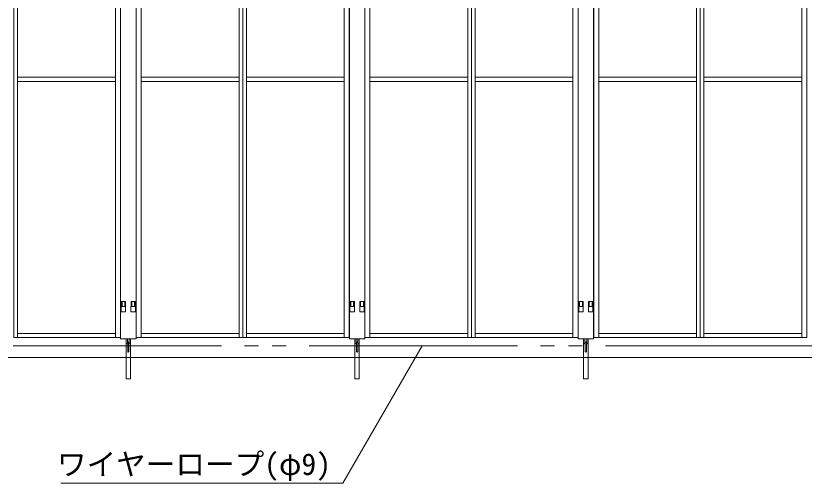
# Model space of a CAD drawing. Units: millimetres, scale not verified. Extents: x 2437 to 26587, y -17325 to 17325.
# Drawn here: x 6009 to 9077, y 4166 to 5983 of the extents above; entities that cross this region are included whole.
import ezdxf
from ezdxf.enums import TextEntityAlignment as Align

# ---------------------------------------------------------------- set-up
doc = ezdxf.new("R2010")
doc.units = ezdxf.units.MM
doc.header["$LTSCALE"] = 90
doc.linetypes.add('DASHED1', pattern=[1.8, 1.2, -0.6])
doc.linetypes.add('DOUBLE_CHAIN2', pattern=[12.8, 9, -1, 0.6, -0.6, 0.6, -1])
for name, color, linetype, lineweight in [('0-5_ﾍﾞｰｽﾗｲﾝ', 5, 'Continuous', 18), ('0-8_ﾜｲﾔｰﾛｰﾌﾟ', 7, 'DOUBLE_CHAIN2', 18), ('1-0_中央走行棒', 7, 'Continuous', 18), ('1-7_標準ﾊﾟﾈﾙ', 7, 'Continuous', 18), ('1-9_文字', 7, 'Continuous', 18), ('1-A_落とし棒', 7, 'Continuous', 18)]:
    doc.layers.add(name, color=color, linetype=linetype, lineweight=lineweight)
doc.styles.add('ＭＳ ゴシック', font='')
doc.styles.get('ＭＳ ゴシック').set_extended_font_data('MS Gothic')

msp = doc.modelspace()

# ---------------------------------------------------------------- linework, layer by layer
at = {"layer": '0-5_ﾍﾞｰｽﾗｲﾝ'}
msp.add_line((3116.88, 4655), (17776.88, 4655), dxfattribs=at)
at = {"layer": '0-8_ﾜｲﾔｰﾛｰﾌﾟ'}
msp.add_line((17176.88, 4700), (4676.88, 4700), dxfattribs=at)
at = {"layer": '1-0_中央走行棒'}
for p, q in [((6416.88, 6224.06), (6416.88, 4872.56)), ((6476.88, 4872.56), (6476.88, 6224.06)), ((7306.88, 6224.06), (7306.88, 4872.56)), ((7366.88, 4872.56), (7366.88, 6224.06)), ((8196.88, 6224.06), (8196.88, 4872.56)), ((8256.88, 4872.56), (8256.88, 6224.06)), ((6438.33, 4714.46), (6438.33, 4727.56)), ((6443.32, 4714.46), (6443.32, 4727.56)), ((6450.33, 4727.56), (6450.33, 4714.46)), ((6455.33, 4727.56), (6455.33, 4714.46)), ((7328.33, 4714.46), (7328.33, 4727.56)), ((7333.33, 4714.46), (7333.33, 4727.56)), ((7340.33, 4727.56), (7340.33, 4714.46)), ((7345.33, 4727.56), (7345.33, 4714.46)), ((8218.33, 4714.46), (8218.33, 4727.56)), ((8223.33, 4714.46), (8223.33, 4727.56)), ((8230.33, 4727.56), (8230.33, 4714.46)), ((8235.33, 4727.56), (8235.33, 4714.46)), ((6444.38, 4713.06), (6444.38, 4678.06)), ((6449.38, 4678.06), (6449.38, 4713.06)), ((7334.38, 4713.06), (7334.38, 4678.06)), ((7339.38, 4678.06), (7339.38, 4713.06)), ((8224.38, 4713.06), (8224.38, 4678.06)), ((8229.38, 4678.06), (8229.38, 4713.06))]:
    msp.add_line(p, q, dxfattribs=at)
for points in [[(6416.88, 4852.56), (6416.88, 4727.56), (6476.88, 4727.56), (6476.88, 4852.56)], [(7306.88, 4852.56), (7306.88, 4727.56), (7366.88, 4727.56), (7366.88, 4852.56)], [(8196.88, 4852.56), (8196.88, 4727.56), (8256.88, 4727.56), (8256.88, 4852.56)]]:
    msp.add_lwpolyline(points, dxfattribs=at)
for points in [[(6419.23, 4832.56), (6436.53, 4832.56), (6436.53, 4852.56), (6419.23, 4852.56)], [(6457.23, 4832.56), (6474.53, 4832.56), (6474.53, 4852.56), (6457.23, 4852.56)], [(7309.23, 4832.56), (7326.53, 4832.56), (7326.53, 4852.56), (7309.23, 4852.56)], [(7347.23, 4832.56), (7364.53, 4832.56), (7364.53, 4852.56), (7347.23, 4852.56)], [(8199.23, 4832.56), (8216.53, 4832.56), (8216.53, 4852.56), (8199.23, 4852.56)], [(8237.23, 4832.56), (8254.53, 4832.56), (8254.53, 4852.56), (8237.23, 4852.56)]]:
    msp.add_lwpolyline(points, close=True, dxfattribs=at)
for centre, radius, start, end in [((6446.83, 4714.46), 8.5, 180, 253.254), ((6446.83, 4714.46), 3.5, 180, 225.592), ((6446.88, 4713.06), 2.5, 0, 180), ((6446.83, 4714.46), 8.5, 287.463, 0), ((6446.83, 4714.46), 3.5, 316.787, 0), ((7336.83, 4714.46), 8.5, 180, 253.254), ((7336.83, 4714.46), 3.5, 180, 225.592), ((7336.88, 4713.06), 2.5, 0, 180), ((7336.83, 4714.46), 8.5, 287.463, 0), ((7336.83, 4714.46), 3.5, 316.787, 0), ((8226.83, 4714.46), 8.5, 180, 253.254), ((8226.83, 4714.46), 3.5, 180, 225.592), ((8226.88, 4713.06), 2.5, 0, 180), ((8226.83, 4714.46), 8.5, 287.463, 0), ((8226.83, 4714.46), 3.5, 316.787, 0), ((6446.88, 4678.06), 2.5, 180, 0), ((7336.88, 4678.06), 2.5, 180, 0), ((8226.88, 4678.06), 2.5, 180, 0)]:
    msp.add_arc(centre, radius, start, end, dxfattribs=at)
at = {"layer": '1-7_標準ﾊﾟﾈﾙ'}
for p, q in [((6420.18, 4872.56), (6420.18, 4852.56)), ((6473.58, 4872.56), (6473.58, 4852.56)), ((7310.17, 4872.56), (7310.17, 4852.56)), ((7363.58, 4872.56), (7363.58, 4852.56)), ((8200.17, 4872.56), (8200.17, 4852.56)), ((8253.59, 4872.56), (8253.59, 4852.56))]:
    msp.add_line(p, q, dxfattribs=at)
at = {"layer": '1-7_標準ﾊﾟﾈﾙ', "color": 4, "linetype": 'DASHED1', "lineweight": 9}
for p, q in [((6422.38, 4872.56), (6422.38, 4852.56)), ((6433.38, 4872.56), (6433.38, 4852.56)), ((6460.38, 4872.56), (6460.38, 4852.56)), ((6471.38, 4872.56), (6471.38, 4852.56)), ((7312.38, 4872.56), (7312.38, 4852.56)), ((7323.38, 4872.56), (7323.38, 4852.56)), ((7350.38, 4872.56), (7350.38, 4852.56)), ((7361.38, 4872.56), (7361.38, 4852.56)), ((8202.38, 4872.56), (8202.38, 4852.56)), ((8213.38, 4872.56), (8213.38, 4852.56)), ((8240.38, 4872.56), (8240.38, 4852.56)), ((8251.38, 4872.56), (8251.38, 4852.56))]:
    msp.add_line(p, q, dxfattribs=at)
at = {"layer": '1-7_標準ﾊﾟﾈﾙ'}
for points in [[(6001.88, 7735.56), (6016.13, 7735.56), (6016.13, 4732.56), (6001.88, 4732.56)], [(6416.38, 7735.56), (6396.63, 7735.56), (6396.63, 4732.56), (6416.38, 4732.56)], [(6477.38, 7735.56), (6497.13, 7735.56), (6497.13, 4732.56), (6477.38, 4732.56)], [(6891.88, 7735.56), (6877.63, 7735.56), (6877.63, 4732.56), (6891.88, 4732.56)], [(6891.88, 7735.56), (6906.13, 7735.56), (6906.13, 4732.56), (6891.88, 4732.56)], [(7306.38, 7735.56), (7286.63, 7735.56), (7286.63, 4732.56), (7306.38, 4732.56)], [(7367.38, 7735.56), (7387.13, 7735.56), (7387.13, 4732.56), (7367.38, 4732.56)], [(7781.88, 7735.56), (7767.63, 7735.56), (7767.63, 4732.56), (7781.88, 4732.56)], [(7781.88, 7735.56), (7796.13, 7735.56), (7796.13, 4732.56), (7781.88, 4732.56)], [(8196.38, 7735.56), (8176.63, 7735.56), (8176.63, 4732.56), (8196.38, 4732.56)], [(8257.38, 7735.56), (8277.13, 7735.56), (8277.13, 4732.56), (8257.38, 4732.56)], [(8671.88, 7735.56), (8657.63, 7735.56), (8657.63, 4732.56), (8671.88, 4732.56)], [(8671.88, 7735.56), (8686.13, 7735.56), (8686.13, 4732.56), (8671.88, 4732.56)], [(9086.38, 7735.56), (9066.63, 7735.56), (9066.63, 4732.56), (9086.38, 4732.56)], [(6016.13, 5744.06), (6396.63, 5744.06), (6396.63, 5728.06), (6016.13, 5728.06)], [(6877.63, 5744.06), (6497.13, 5744.06), (6497.13, 5728.06), (6877.63, 5728.06)], [(6906.13, 5744.06), (7286.63, 5744.06), (7286.63, 5728.06), (6906.13, 5728.06)], [(7767.63, 5744.06), (7387.13, 5744.06), (7387.13, 5728.06), (7767.63, 5728.06)], [(7796.13, 5744.06), (8176.63, 5744.06), (8176.63, 5728.06), (7796.13, 5728.06)], [(8657.63, 5744.06), (8277.13, 5744.06), (8277.13, 5728.06), (8657.63, 5728.06)], [(8686.13, 5744.06), (9066.63, 5744.06), (9066.63, 5728.06), (8686.13, 5728.06)], [(6016.13, 4732.56), (6396.63, 4732.56), (6396.63, 4748.06), (6016.13, 4748.06)], [(6877.63, 4732.56), (6497.13, 4732.56), (6497.13, 4748.06), (6877.63, 4748.06)], [(6906.13, 4732.56), (7286.63, 4732.56), (7286.63, 4748.06), (6906.13, 4748.06)], [(7767.63, 4732.56), (7387.13, 4732.56), (7387.13, 4748.06), (7767.63, 4748.06)], [(7796.13, 4732.56), (8176.63, 4732.56), (8176.63, 4748.06), (7796.13, 4748.06)], [(8657.63, 4732.56), (8277.13, 4732.56), (8277.13, 4748.06), (8657.63, 4748.06)], [(8686.13, 4732.56), (9066.63, 4732.56), (9066.63, 4748.06), (8686.13, 4748.06)]]:
    msp.add_lwpolyline(points, close=True, dxfattribs=at)
for points in [[(6416.38, 4852.56), (6436.38, 4852.56), (6436.38, 4872.56), (6416.38, 4872.56)], [(6477.38, 4852.56), (6457.38, 4852.56), (6457.38, 4872.56), (6477.38, 4872.56)], [(7306.38, 4852.56), (7326.38, 4852.56), (7326.38, 4872.56), (7306.38, 4872.56)], [(7367.38, 4852.56), (7347.38, 4852.56), (7347.38, 4872.56), (7367.38, 4872.56)], [(8196.38, 4852.56), (8216.38, 4852.56), (8216.38, 4872.56), (8196.38, 4872.56)], [(8257.38, 4852.56), (8237.38, 4852.56), (8237.38, 4872.56), (8257.38, 4872.56)]]:
    msp.add_lwpolyline(points, dxfattribs=at)
at = {"layer": '1-9_文字'}
for p, q in [((7589.8, 4700), (7281.49, 4166)), ((6184.52, 4166), (7281.06, 4166)), ((7281.49, 4166), (7281.06, 4166))]:
    msp.add_line(p, q, dxfattribs=at)
at = {"layer": '1-A_落とし棒'}
for points in [[(6455.38, 4727.56), (6455.38, 4571.36), (6438.38, 4571.36), (6438.38, 4727.56)], [(7345.38, 4727.56), (7345.38, 4571.36), (7328.38, 4571.36), (7328.38, 4727.56)], [(8235.38, 4727.56), (8235.38, 4571.36), (8218.38, 4571.36), (8218.38, 4727.56)]]:
    msp.add_lwpolyline(points, close=True, dxfattribs=at)

# ---------------------------------------------------------------- texts
at = {"layer": '1-9_文字', "style": 'ＭＳ ゴシック'}
msp.add_text('ワイヤーロープ(φ9)', height=84.46, dxfattribs=at).set_placement((6169.18, 4172.48), align=Align.BOTTOM_LEFT)

doc.saveas('drawing.dxf')
